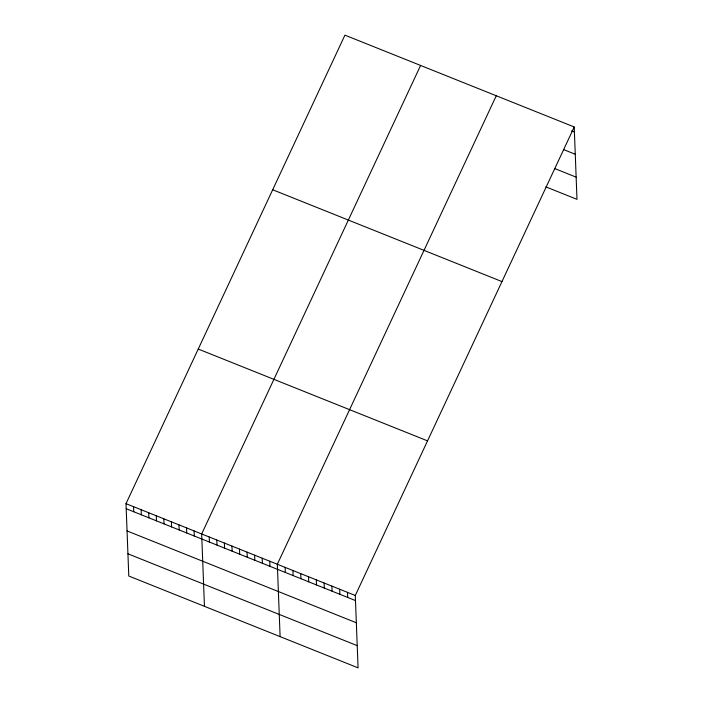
<?xml version="1.0" encoding="UTF-8"?>
<svg xmlns="http://www.w3.org/2000/svg" width="703" height="703" viewBox="0 0 703 703"><rect width="100%" height="100%" fill="white"/><g stroke="black" fill="none" stroke-linecap="round" stroke-linejoin="round"><path stroke-width="1.05" d="M574.219 126.979L355.287 595.485L358.073 667.85L128.781 576.021L126.004 503.656L344.927 35.15L574.219 126.979L576.996 199.344L545.818 186.857M420.596 65.458L201.664 533.955L204.45 606.32M496.256 95.757L277.334 564.263L280.11 636.628M571.486 130.89L574.413 132.059M563.578 149.581L575.265 154.265M554.711 168.553L576.144 177.138M272.685 189.757L501.977 281.587M198.246 349.048L427.538 440.878M126.004 503.656L355.287 595.485M126.197 508.726L355.49 600.564M127.05 530.932L356.342 622.77M127.928 553.815L357.221 645.644M347.493 592.365L347.686 597.436M339.698 589.246L339.892 594.316M331.904 586.117L332.097 591.197M324.109 582.998L324.303 588.068M316.315 579.878L316.508 584.949M308.52 576.75L308.714 581.829M300.717 573.63L300.919 578.701M292.923 570.511L293.116 575.581M285.128 567.383L285.321 572.462M269.767 561.231L269.961 566.31M262.201 558.2L262.395 563.279M254.635 555.168L254.829 560.247M247.069 552.145L247.263 557.215M239.503 549.113L239.697 554.184M231.937 546.082L232.131 551.152M224.362 543.05L224.565 548.12M216.796 540.018L216.999 545.097M209.23 536.987L209.432 542.066M194.098 530.932L194.292 536.002M186.532 527.9L186.726 532.971M178.966 524.869L179.16 529.939M171.4 521.837L171.594 526.907M163.834 518.805L164.027 523.884M156.268 515.774L156.461 520.853M148.702 512.742L148.895 517.821M141.136 509.719L141.329 514.789M133.57 506.687L133.763 511.758"/></g></svg>
